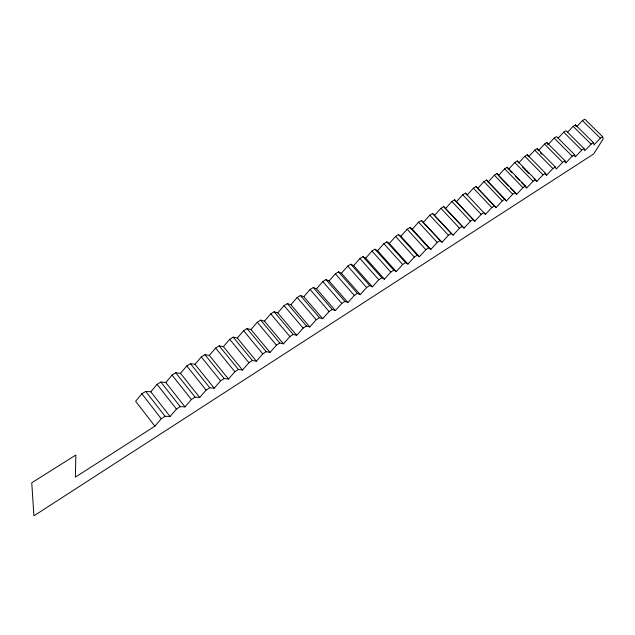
<?xml version="1.0" encoding="UTF-8"?>
<svg xmlns="http://www.w3.org/2000/svg" width="635" height="635" viewBox="0 0 635 635"><rect width="100%" height="100%" fill="white"/><g stroke="black" fill="none" stroke-linecap="round" stroke-linejoin="round"><path stroke-width="0.95" d="M558.141 138.176L563.697 132.183L566.063 130.715L584.049 148.606L581.7 150.106L575.429 156.766L574.588 154.654L572.206 156.178L565.928 162.854L565.007 160.774L562.594 162.314L556.308 169.013L555.308 166.973L552.863 168.529L546.568 175.252L545.481 173.244L543.012 174.831L536.702 181.57L535.535 179.602L533.035 181.205L526.717 187.976L525.462 186.039L522.93 187.658L516.604 194.453L515.263 192.556L512.691 194.199L506.365 201.017L504.936 199.16L502.325 200.819L495.991 207.661L494.467 205.843L491.831 207.534L485.481 214.392L483.862 212.622L481.187 214.328L474.837 221.21L473.123 219.488L470.416 221.218L464.05 228.124L462.24 226.441L459.494 228.195L453.128 235.125L451.207 233.49L448.429 235.26L442.055 242.213L440.031 240.625L437.213 242.427L430.832 249.404L428.704 247.864L425.847 249.69L419.465 256.691L417.219 255.199L414.33 257.048L407.94 264.073L405.582 262.636L402.653 264.517L396.256 271.558L393.787 270.177L390.811 272.082L384.413 279.146L381.825 277.82L378.809 279.749L372.404 286.837L369.697 285.567L366.633 287.528L360.235 294.632L357.394 293.426L354.298 295.41L347.885 302.546L344.924 301.395L341.781 303.411L335.367 310.563L332.272 309.483L329.081 311.523L322.675 318.699L319.437 317.683L316.206 319.746L309.793 326.954L306.419 326.001L303.141 328.097L296.728 335.32L293.211 334.439L289.885 336.566L283.472 343.813L279.813 343.003L276.431 345.162L270.026 352.433L266.216 351.695L262.779 353.885L256.373 361.172L252.412 360.513L248.928 362.736L242.53 370.046L238.403 369.459L234.871 371.721L228.473 379.055L224.187 378.547L220.591 380.841L214.201 388.199L209.748 387.771L206.105 390.104L199.715 397.478L195.088 397.137L191.389 399.502L185.007 406.9L180.205 406.646L176.443 409.051L170.069 416.473L150.82 391.803L145.693 391.414L141.859 393.771L135.62 401.241L154.9 426.188L75.374 477.123L75.859 455.001L31.75 482.79L33.917 515.826L593.614 153.995L603.25 138.938L602.631 136.731L584.795 119.174L582.438 120.563L576.897 126.516M150.82 391.803L157.067 384.358L160.838 382.024L165.783 382.508L185.007 406.9M165.783 382.508L172.045 375.079L175.752 372.777L180.523 373.34L199.715 397.478M180.523 373.34L186.785 365.935L190.436 363.664L195.032 364.315L214.201 388.199M195.032 364.315L201.303 356.926L204.907 354.695L209.336 355.417L228.473 379.055M209.336 355.417L215.614 348.059L219.154 345.861L223.425 346.662L242.53 370.046M154.9 426.188L161.266 418.751L165.084 416.306L170.069 416.473M223.425 346.662L229.711 339.32L233.196 337.153L237.307 338.026L256.373 361.172M237.307 338.026L243.594 330.708L247.039 328.581L250.992 329.517L270.026 352.433M250.992 329.517L257.278 322.223L260.667 320.127L264.477 321.135L283.472 343.813M264.477 321.135L270.764 313.865L274.106 311.793L277.765 312.872L296.728 335.32M277.765 312.872L284.059 305.625L287.353 303.586L290.87 304.729L309.793 326.954M290.87 304.729L297.164 297.498L300.411 295.489L303.784 296.696L322.675 318.699M303.784 296.696L310.078 289.489L313.285 287.504L316.524 288.774L335.367 310.563M316.524 288.774L322.818 281.599L325.969 279.638L329.081 280.964L347.885 302.546M329.081 280.964L335.375 273.812L338.455 271.844L341.432 273.225L360.235 294.632M341.432 273.225L347.726 266.097L350.79 264.192L353.647 265.628L372.404 286.837M353.647 265.628L359.934 258.524L362.966 256.643L365.697 258.143L384.413 279.146M365.697 258.143L371.983 251.055L374.967 249.206L377.579 250.746L396.256 271.558M377.579 250.746L383.865 243.689L386.81 241.864L389.303 243.459L407.94 264.073M389.303 243.459L395.581 236.418L398.486 234.617L400.868 236.268L419.465 256.691M400.868 236.268L407.146 229.251L410.012 227.473L412.282 229.164L430.832 249.404M412.282 229.164L418.56 222.171L421.386 220.424L442.055 242.213M423.545 222.163L429.816 215.194L432.61 213.463L453.128 235.125M434.665 215.249L440.928 208.304L443.682 206.597L464.05 228.124M445.635 208.423L451.89 201.501L454.612 199.819L474.837 221.21M456.462 201.692L462.717 194.794L465.399 193.127L485.481 214.392M494.467 205.843L476.052 186.523L473.4 188.166L467.154 195.04L465.399 193.127M495.991 207.661L477.711 188.484L483.949 181.626L486.561 180.007L504.936 199.16M506.365 201.017L488.132 181.999L494.363 175.173L496.943 173.569L515.263 192.556M525.462 186.039L507.19 167.219L504.642 168.799L498.419 175.601L496.943 173.569M535.535 179.602L517.311 160.941L514.794 162.504L508.579 169.283L507.19 167.219M518.612 163.044L524.82 156.289L527.304 154.742L545.481 173.244M555.308 166.973L537.178 148.622L534.718 150.146L528.518 156.885L527.304 154.742M538.305 150.797L544.497 144.082L546.925 142.581L565.007 160.774M574.588 154.654L556.554 136.612L554.157 138.097L547.973 144.788L546.925 142.581M567.579 132.31L573.127 126.333L575.461 124.889L593.4 142.629L594.09 144.812L600.337 138.2L602.631 136.731M593.4 142.629L591.074 144.121L584.811 150.749L584.049 148.606M582.438 120.563L600.337 138.2M573.127 126.333L591.074 144.121M563.697 132.183L581.7 150.106M574.048 155.384L575.429 156.766M554.157 138.097L572.206 156.178M564.547 161.465L565.928 162.854M544.497 144.082L562.594 162.314M540.385 152.9L541.766 154.297M534.718 150.146L552.863 168.529M545.179 173.839L546.568 175.252M524.82 156.289L543.012 174.831M522.629 167.164L528.661 173.339M534.027 178.832L536.702 181.57M514.794 162.504L533.035 181.205M509.921 170.672L511.937 172.744M515.295 176.205L519.327 180.356M521.343 182.435L526.717 187.976M504.642 168.799L522.93 187.658M499.094 176.3L508.524 186.071M510.54 188.166L516.604 194.453M494.363 175.173L512.691 194.199M483.949 181.626L502.325 200.819M473.4 188.166L491.831 207.534M462.717 194.794L481.187 214.328M454.612 199.819L473.123 219.488M451.89 201.501L470.416 221.218M443.682 206.597L462.24 226.441M440.928 208.304L459.494 228.195M432.61 213.463L451.207 233.49M429.816 215.194L448.429 235.26M421.386 220.424L440.031 240.625M418.56 222.171L437.213 242.427M410.012 227.473L428.704 247.864M407.146 229.251L425.847 249.69M398.486 234.617L417.219 255.199M395.581 236.418L414.33 257.048M386.81 241.864L405.582 262.636M383.865 243.689L402.653 264.517M374.967 249.206L393.787 270.177M371.983 251.055L390.811 272.082M362.966 256.643L381.825 277.82M359.934 258.524L378.809 279.749M350.79 264.192L369.697 285.567M347.726 266.097L366.633 287.528M338.455 271.844L357.394 293.426M335.375 273.812L354.298 295.41M325.969 279.638L344.924 301.395M322.818 281.599L341.781 303.411M313.285 287.504L332.272 309.483M310.078 289.489L329.081 311.523M300.411 295.489L319.437 317.683M297.164 297.498L316.206 319.746M476.052 186.523L477.711 188.484M287.353 303.586L306.419 326.001M284.059 305.625L303.141 328.097M274.106 311.793L293.211 334.439M270.764 313.865L289.885 336.566M260.667 320.127L279.813 343.003M257.278 322.223L276.431 345.162M247.039 328.581L266.216 351.695M243.594 330.708L262.779 353.885M233.196 337.153L252.412 360.513M229.711 339.32L248.928 362.736M219.154 345.861L238.403 369.459M215.614 348.059L234.871 371.721M204.907 354.695L224.187 378.547M201.303 356.926L220.591 380.841M190.436 363.664L209.748 387.771M186.785 365.935L206.105 390.104M175.752 372.777L195.088 397.137M172.045 375.079L191.389 399.502M486.561 180.007L488.132 181.999M160.838 382.024L180.205 406.646M157.067 384.358L176.443 409.051M145.693 391.414L165.084 416.306M141.859 393.771L161.266 418.751M517.311 160.941L518.176 162.346M537.178 148.622L537.932 150.074M575.461 124.889L576.008 126.413"/></g></svg>
